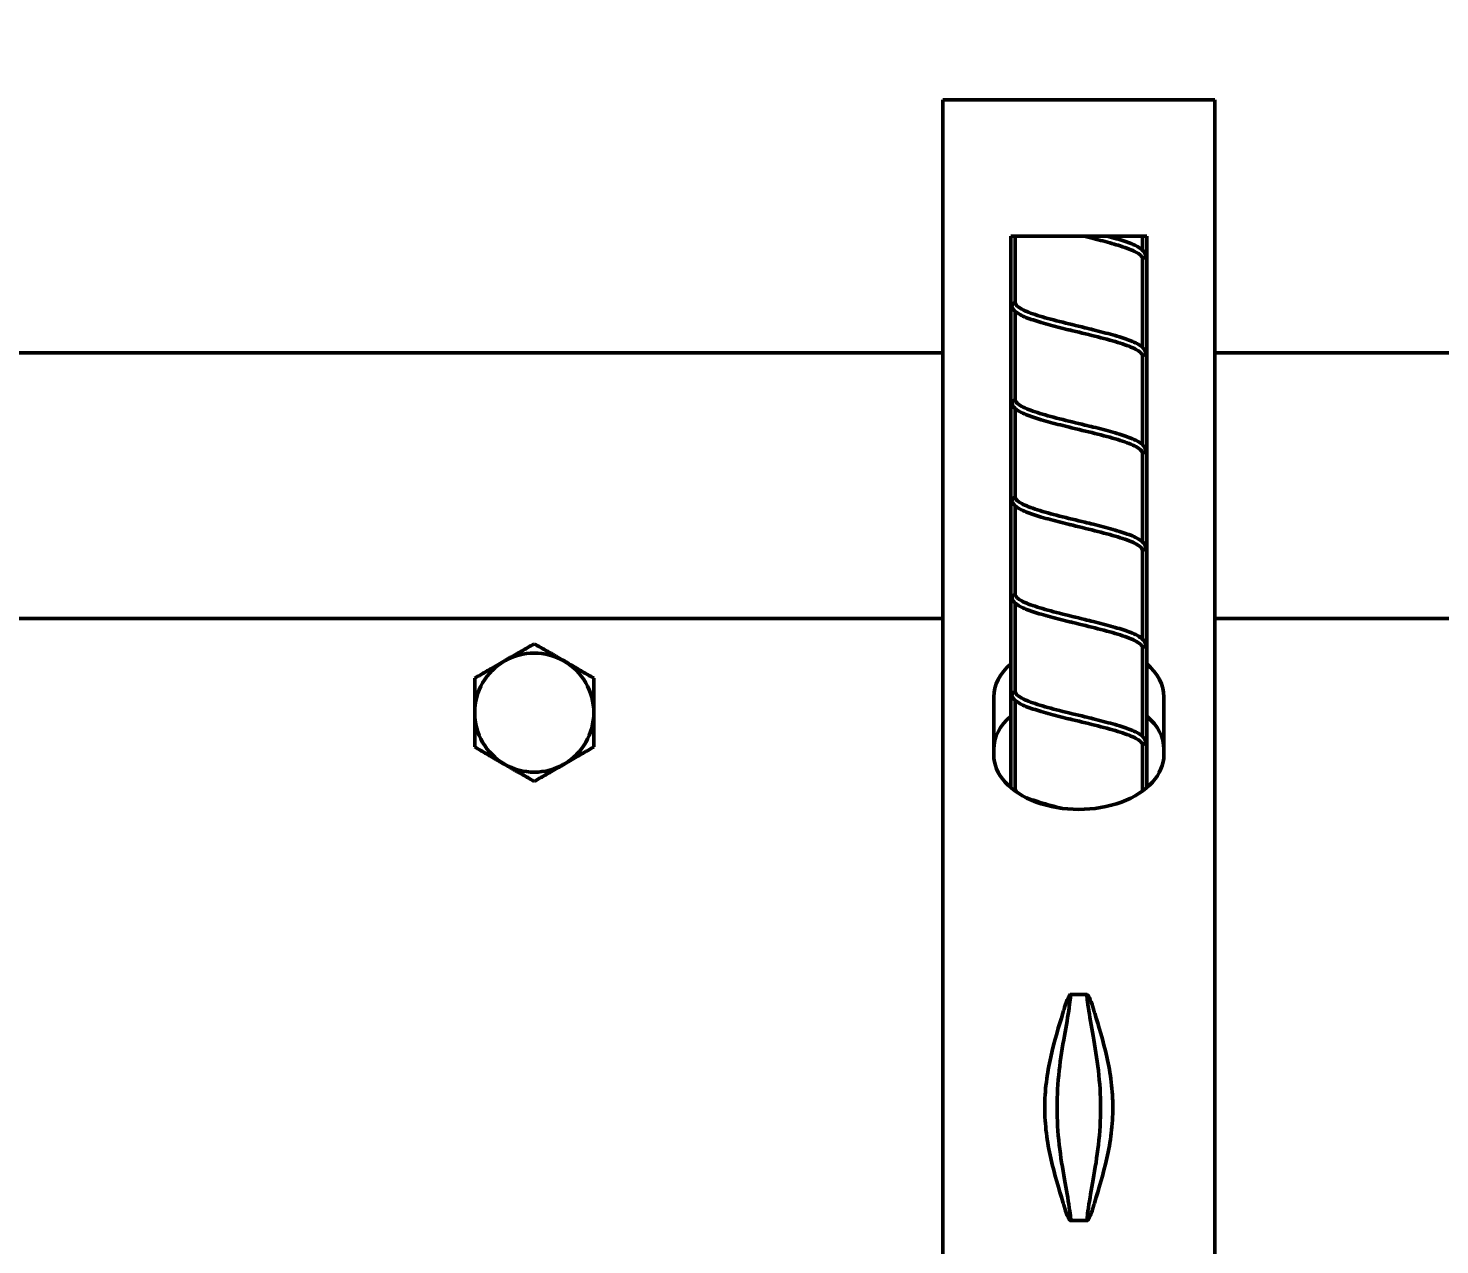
# Model space of a CAD drawing. Header units: inches. Extents: x 31 to 195, y 77 to 126.
# Drawn here: x 112.07 to 117.26, y 88.48 to 92.95 of the extents above; entities that cross this region are included whole.
import ezdxf

# ---------------------------------------------------------------- set-up
doc = ezdxf.new("R2010")
doc.units = ezdxf.units.IN
doc.header["$LTSCALE"] = 8
doc.header["$MEASUREMENT"] = 0
doc.layers.add('Visible (ANSI)', color=7, linetype='Continuous', lineweight=50)
doc.styles.get("Standard").update_dxf_attribs({"font": 'romans.shx'})
doc.dimstyles.get("Standard").update_dxf_attribs({"dimtxt": 1.5, "dimasz": 0.75, "dimexe": 0.5, "dimexo": 0.5, "dimgap": 0.5, "dimtad": 0, "dimtih": 1, "dimtoh": 1, "dimdec": 5, "dimzin": 0, "dimdsep": 46, "dimlunit": 5, "dimtxsty": 'Standard', "dimcen": 0, "dimclrd": 256, "dimclre": 256, "dimclrt": 256, "dimadec": 0, "dimazin": 0, "dimtfac": 0.75, "dimtdec": 5, "dimtofl": 0, "dimtmove": 0, "dimatfit": 3, "dimfxl": 0, "dimtolj": 1, "dimtzin": 0, "dimlwd": -1, "dimlwe": -1, "dimarcsym": 0})

# ---------------------------------------------------------------- blocks, each defined once
blk = doc.blocks.new('*D9')
for p, q in [((69.4331, 91.283), (69.4331, 102.0518)), ((191.9331, 93.938), (191.9331, 102.0518)), ((70.1831, 101.5518), (122.0726, 101.5518)), ((191.1831, 101.5518), (136.6976, 101.5518))]:
    blk.add_line(p, q)
for points in [[(70.1831, 101.6768), (70.1831, 101.4268), (69.4331, 101.5518)], [(191.1831, 101.6768), (191.1831, 101.4268), (191.9331, 101.5518)]]:
    blk.add_solid(points)
at = {"layer": 'Defpoints', "color": 0}
for p in [(191.9331, 101.5518), (191.9331, 93.438), (69.4331, 90.783)]:
    blk.add_point(p, dxfattribs=at)
at = {"insert": (129.3851, 101.5518), "char_height": 1.5, "attachment_point": 5}
blk.add_mtext('\\A1;122{\\H0.750000x;\\S1/2;} [3111]', dxfattribs=at)

msp = doc.modelspace()

# ---------------------------------------------------------------- linework, layer by layer
at = {"layer": 'Visible (ANSI)'}
for p, q in [((115.433108, 91.866955), (115.433108, 92.687955)), ((115.433108, 92.687955), (116.433108, 92.687955)), ((116.433108, 92.687955), (116.433108, 91.866955)), ((115.683733, 92.187955), (115.699213, 92.187955)), ((115.683733, 92.187955), (115.683733, 90.162138)), ((115.699213, 92.187955), (115.948878, 92.187955)), ((115.699213, 92.187955), (115.699213, 91.942249)), ((115.948878, 92.187955), (115.996271, 92.187955)), ((115.996271, 92.187955), (116.035968, 92.187955)), ((116.035968, 92.187955), (116.167003, 92.187955)), ((116.167003, 92.187955), (116.182483, 92.187955)), ((116.167003, 92.136504), (116.167003, 92.187955)), ((116.182483, 92.187955), (116.182483, 90.162138)), ((116.167003, 91.779419), (116.167003, 92.106135)), ((115.433108, 91.771199), (115.433108, 91.866955)), ((115.699213, 91.9116), (115.699213, 91.585106)), ((116.433108, 91.771199), (116.433108, 91.866955)), ((115.433108, 89.738618), (115.433108, 91.771199)), ((116.433108, 89.738618), (116.433108, 91.771199)), ((98.058108, 91.758955), (115.433108, 91.758955)), ((116.167003, 91.422276), (116.167003, 91.748992)), ((116.433108, 91.758955), (131.808108, 91.758955)), ((115.699213, 91.554457), (115.699213, 91.227963)), ((116.167003, 91.065133), (116.167003, 91.391849)), ((115.699213, 91.197314), (115.699213, 90.87082)), ((116.167003, 90.707991), (116.167003, 91.034706)), ((115.699213, 90.840171), (115.699213, 90.513677)), ((115.433108, 90.782955), (98.058108, 90.782955)), ((131.808108, 90.782955), (116.433108, 90.782955)), ((116.167003, 90.350848), (116.167003, 90.677564)), ((115.620608, 90.283195), (115.620608, 90.495315)), ((115.699213, 90.483028), (115.699213, 90.156534)), ((116.245608, 90.495315), (116.245608, 90.283195)), ((116.167003, 90.149982), (116.167003, 90.320421)), ((115.433108, 89.738618), (115.433108, 89.451351)), ((116.433108, 89.451351), (116.433108, 89.738618)), ((115.433108, 88.584217), (115.433108, 89.451351)), ((116.433108, 89.451351), (116.433108, 88.584217)), ((115.964372, 89.402207), (115.901513, 89.402182)), ((115.433108, 88.584217), (115.433108, 88.214914)), ((115.964702, 88.572207), (115.901843, 88.572182)), ((116.433108, 88.214914), (116.433108, 88.584217))]:
    msp.add_line(p, q, dxfattribs=at)
for start, end in [(120, 180), (60, 120), (0, 60), (180, 240), (300, 0), (240, 300)]:
    msp.add_arc((113.933108, 90.437955), 0.21875, start, end, dxfattribs=at)
for centre, major_axis, start_param, end_param in [((115.933108, 90.495315), (-0.3125, 0), 5.63635823, 6.28318531), ((115.933108, 90.495315), (0.3125, 0), 0, 0.64682707), ((115.933108, 90.303804), (-0.3125, 0), 5.63635823, 6.28318531), ((115.933108, 90.303804), (0.3125, 0), 0, 0.64682707), ((115.933108, 90.283195), (0.3125, 0), 3.14159265, 6.28318531)]:
    msp.add_ellipse(centre, major_axis=major_axis, ratio=0.64278761, start_param=start_param, end_param=end_param, dxfattribs=at)
for points, knots in [([(116.167003, 92.106135), (116.164993, 92.113752), (116.156704, 92.121294), (116.12855, 92.136529), (116.108971, 92.144071), (116.066041, 92.157745), (116.044558, 92.163764), (115.998289, 92.175879), (115.973797, 92.181897), (115.948878, 92.187955)], [0, 0, 0, 0, 0.246279009, 0.246279009, 0.492558018, 0.492558018, 0.68839115, 0.68839115, 0.884224282, 0.884224282, 0.884224282, 0.884224282]), ([(116.035968, 92.187955), (116.0599, 92.181533), (116.082239, 92.175024), (116.120177, 92.162143), (116.136281, 92.15563), (116.161281, 92.142097), (116.170283, 92.135406), (116.176147, 92.123961), (116.177038, 92.12156), (116.177577, 92.118797)], [0, 0, 0, 0, 0.206584828, 0.206584828, 0.411578552, 0.411578552, 0.623795508, 0.623795508, 0.673665679, 0.673665679, 0.673665679, 0.673665679]), ([(116.177868, 92.116002), (116.177875, 92.115596), (116.177865, 92.115189), (116.17776, 92.113581), (116.177534, 92.112409), (116.176723, 92.110392), (116.176198, 92.109574), (116.174776, 92.108156), (116.173902, 92.107615), (116.171731, 92.106721), (116.17037, 92.106422), (116.168262, 92.106197), (116.167636, 92.106156), (116.167003, 92.106135)], [0.1686954046, 0.1686954046, 0.1686954046, 0.1686954046, 0.1719430281, 0.1719430281, 0.1816510011, 0.1816510011, 0.1903114508, 0.1903114508, 0.1995096788, 0.1995096788, 0.2105702879, 0.2105702879, 0.215094254, 0.215094254, 0.215094254, 0.215094254]), ([(115.688625, 91.929231), (115.68853, 91.929715), (115.68846, 91.930207), (115.68836, 91.931268), (115.688338, 91.931839), (115.688347, 91.932407)], [0.38527842269, 0.38527842269, 0.38527842269, 0.38527842269, 0.38905853176, 0.38905853176, 0.39336742712, 0.39336742712, 0.39336742712, 0.39336742712]), ([(115.688347, 91.932407), (115.688354, 91.932871), (115.688383, 91.933334), (115.688542, 91.934778), (115.688754, 91.935737), (115.689095, 91.936631), (115.689486, 91.937656), (115.690029, 91.938546), (115.691502, 91.940076), (115.692401, 91.940658), (115.694617, 91.941611), (115.695983, 91.941929), (115.698046, 91.942174), (115.698626, 91.942221), (115.699213, 91.942249)], [0.3933674271, 0.3933674271, 0.3933674271, 0.3933674271, 0.3968863183, 0.3968863183, 0.40448876, 0.40448876, 0.40448876, 0.413214072, 0.413214072, 0.4222861104, 0.4222861104, 0.4329092095, 0.4329092095, 0.4369570776, 0.4369570776, 0.4369570776, 0.4369570776]), ([(115.894272, 91.844102), (115.868605, 91.850413), (115.843264, 91.856806), (115.797405, 91.869383), (115.776286, 91.875723), (115.740091, 91.888478), (115.724729, 91.895023), (115.701389, 91.908713), (115.693211, 91.915309), (115.689229, 91.926658), (115.688884, 91.927902), (115.688625, 91.929231)], [0, 0, 0, 0, 0.203430746, 0.203430746, 0.404937263, 0.404937263, 0.610847612, 0.610847612, 0.824043032, 0.824043032, 0.848613207, 0.848613207, 0.848613207, 0.848613207]), ([(115.699213, 91.942249), (115.701222, 91.934631), (115.709512, 91.92709), (115.737665, 91.911855), (115.757244, 91.904313), (115.805073, 91.889078), (115.832838, 91.881536), (115.892764, 91.866301), (115.924318, 91.85876), (115.965705, 91.848676), (115.97573, 91.846218), (115.985598, 91.843762)], [0, 0, 0, 0, 0.24627901, 0.24627901, 0.49255802, 0.49255802, 0.73883703, 0.73883703, 0.98511604, 0.98511604, 1.06484963, 1.06484963, 1.06484963, 1.06484963]), ([(116.167003, 91.748992), (116.164993, 91.75661), (116.156704, 91.764151), (116.12855, 91.779386), (116.108971, 91.786928), (116.061143, 91.802163), (116.033377, 91.809704), (115.973451, 91.824939), (115.941897, 91.832481), (115.905147, 91.841435), (115.89969, 91.842769), (115.894272, 91.844102)], [0, 0, 0, 0, 0.24627901, 0.24627901, 0.49255802, 0.49255802, 0.73883703, 0.73883703, 0.98511604, 0.98511604, 1.02832352, 1.02832352, 1.02832352, 1.02832352]), ([(115.985598, 91.843763), (116.011061, 91.837426), (116.035931, 91.831009), (116.08041, 91.818374), (116.100605, 91.812002), (116.134656, 91.799136), (116.14875, 91.792527), (116.168653, 91.778941), (116.175426, 91.772673), (116.177577, 91.761654)], [0, 0, 0, 0, 0.203969624, 0.203969624, 0.406026718, 0.406026718, 0.612891389, 0.612891389, 0.811777187, 0.811777187, 0.811777187, 0.811777187]), ([(116.177577, 91.761654), (116.177587, 91.761601), (116.177598, 91.761547), (116.177766, 91.760633), (116.177854, 91.759745), (116.177868, 91.75886)], [0.46052507914, 0.46052507914, 0.46052507914, 0.46052507914, 0.46095577741, 0.46095577741, 0.46790440995, 0.46790440995, 0.46790440995, 0.46790440995]), ([(116.177868, 91.75886), (116.177876, 91.758362), (116.17786, 91.757865), (116.177719, 91.75619), (116.177473, 91.755048), (116.176621, 91.753067), (116.176067, 91.752261), (116.174584, 91.750874), (116.173677, 91.750352), (116.171435, 91.749497), (116.170031, 91.749221), (116.168007, 91.749038), (116.167507, 91.749009), (116.167003, 91.748992)], [0.46790441, 0.46790441, 0.46790441, 0.46790441, 0.4718081582, 0.4718081582, 0.4812317107, 0.4812317107, 0.4898713876, 0.4898713876, 0.4991058623, 0.4991058623, 0.5102974269, 0.5102974269, 0.5138992072, 0.5138992072, 0.5138992072, 0.5138992072]), ([(115.688347, 91.575265), (115.688349, 91.575402), (115.688353, 91.57554), (115.688415, 91.576984), (115.688637, 91.578265), (115.689458, 91.58046), (115.689996, 91.581356), (115.691456, 91.582896), (115.692348, 91.583484), (115.694547, 91.584447), (115.695904, 91.584771), (115.697986, 91.585027), (115.698595, 91.585076), (115.699213, 91.585106)], [0.21131415, 0.21131415, 0.21131415, 0.21131415, 0.2123574004, 0.2123574004, 0.222267899, 0.222267899, 0.2310167329, 0.2310167329, 0.2400883716, 0.2400883716, 0.25069229, 0.25069229, 0.2549544298, 0.2549544298, 0.2549544298, 0.2549544298]), ([(115.894272, 91.486959), (115.868605, 91.493271), (115.843264, 91.499663), (115.797405, 91.51224), (115.776286, 91.518581), (115.740091, 91.531335), (115.724729, 91.537881), (115.701389, 91.55157), (115.693211, 91.558166), (115.689229, 91.569515), (115.688884, 91.570759), (115.688625, 91.572088)], [0, 0, 0, 0, 0.203430746, 0.203430746, 0.404937263, 0.404937263, 0.610847612, 0.610847612, 0.824043032, 0.824043032, 0.848613207, 0.848613207, 0.848613207, 0.848613207]), ([(115.699213, 91.585106), (115.701222, 91.577488), (115.709512, 91.569947), (115.737665, 91.554712), (115.757244, 91.54717), (115.805073, 91.531935), (115.832838, 91.524394), (115.892764, 91.509159), (115.924318, 91.501617), (115.965705, 91.491533), (115.97573, 91.489075), (115.985598, 91.48662)], [0, 0, 0, 0, 0.24627901, 0.24627901, 0.49255802, 0.49255802, 0.73883703, 0.73883703, 0.98511604, 0.98511604, 1.06484963, 1.06484963, 1.06484963, 1.06484963]), ([(116.167003, 91.391849), (116.164993, 91.399467), (116.156704, 91.407008), (116.12855, 91.422243), (116.108971, 91.429785), (116.061143, 91.44502), (116.033377, 91.452562), (115.973451, 91.467797), (115.941897, 91.475338), (115.905147, 91.484292), (115.89969, 91.485626), (115.894272, 91.486959)], [0, 0, 0, 0, 0.24627901, 0.24627901, 0.49255802, 0.49255802, 0.73883703, 0.73883703, 0.98511604, 0.98511604, 1.02832352, 1.02832352, 1.02832352, 1.02832352]), ([(115.985598, 91.48662), (116.011061, 91.480283), (116.035931, 91.473866), (116.08041, 91.461231), (116.100605, 91.454859), (116.134656, 91.441993), (116.14875, 91.435385), (116.168653, 91.421798), (116.175426, 91.41553), (116.177577, 91.404511)], [0, 0, 0, 0, 0.203969624, 0.203969624, 0.406026718, 0.406026718, 0.612891389, 0.612891389, 0.811777187, 0.811777187, 0.811777187, 0.811777187]), ([(116.177868, 91.401717), (116.177889, 91.400409), (116.17775, 91.399101), (116.177098, 91.396883), (116.17666, 91.395984), (116.175428, 91.39442), (116.174666, 91.393808), (116.172744, 91.392772), (116.171535, 91.392397), (116.169172, 91.391982), (116.168104, 91.391886), (116.167003, 91.391849)], [0.4021176952, 0.4021176952, 0.4021176952, 0.4021176952, 0.4120822148, 0.4120822148, 0.4204192736, 0.4204192736, 0.4288881644, 0.4288881644, 0.438800787, 0.438800787, 0.4462121572, 0.4462121572, 0.4462121572, 0.4462121572]), ([(115.688347, 91.218122), (115.688349, 91.218253), (115.688353, 91.218384), (115.688413, 91.219823), (115.688633, 91.221106), (115.689452, 91.223305), (115.689988, 91.224202), (115.691445, 91.225745), (115.692335, 91.226334), (115.69453, 91.227299), (115.695885, 91.227624), (115.697971, 91.227883), (115.698588, 91.227933), (115.699213, 91.227963)], [0.2009056884, 0.2009056884, 0.2009056884, 0.2009056884, 0.2018765812, 0.2018765812, 0.2115669825, 0.2115669825, 0.2201198577, 0.2201198577, 0.2289872037, 0.2289872037, 0.2393534462, 0.2393534462, 0.243575466, 0.243575466, 0.243575466, 0.243575466]), ([(115.894272, 91.129816), (115.868605, 91.136128), (115.843264, 91.142521), (115.797405, 91.155097), (115.776286, 91.161438), (115.740091, 91.174192), (115.724729, 91.180738), (115.701389, 91.194428), (115.693211, 91.201023), (115.689229, 91.212372), (115.688884, 91.213616), (115.688625, 91.214945)], [0, 0, 0, 0, 0.203430746, 0.203430746, 0.404937263, 0.404937263, 0.610847612, 0.610847612, 0.824043032, 0.824043032, 0.848613207, 0.848613207, 0.848613207, 0.848613207]), ([(115.699213, 91.227963), (115.701222, 91.220346), (115.709512, 91.212804), (115.737665, 91.197569), (115.757244, 91.190027), (115.805073, 91.174792), (115.832838, 91.167251), (115.892764, 91.152016), (115.924318, 91.144474), (115.965705, 91.13439), (115.97573, 91.131932), (115.985598, 91.129477)], [0, 0, 0, 0, 0.24627901, 0.24627901, 0.49255802, 0.49255802, 0.73883703, 0.73883703, 0.98511604, 0.98511604, 1.06484963, 1.06484963, 1.06484963, 1.06484963]), ([(116.167003, 91.034706), (116.164993, 91.042324), (116.156704, 91.049865), (116.12855, 91.0651), (116.108971, 91.072642), (116.061143, 91.087877), (116.033377, 91.095419), (115.973451, 91.110654), (115.941897, 91.118195), (115.905147, 91.127149), (115.89969, 91.128483), (115.894272, 91.129816)], [0, 0, 0, 0, 0.24627901, 0.24627901, 0.49255802, 0.49255802, 0.73883703, 0.73883703, 0.98511604, 0.98511604, 1.02832352, 1.02832352, 1.02832352, 1.02832352]), ([(115.985598, 91.129477), (116.011061, 91.123141), (116.035931, 91.116723), (116.08041, 91.104088), (116.100605, 91.097716), (116.134656, 91.08485), (116.14875, 91.078242), (116.168653, 91.064655), (116.175426, 91.058388), (116.177577, 91.047368)], [0, 0, 0, 0, 0.203969624, 0.203969624, 0.406026718, 0.406026718, 0.612891389, 0.612891389, 0.811777187, 0.811777187, 0.811777187, 0.811777187]), ([(116.177868, 91.044574), (116.177875, 91.044167), (116.177865, 91.043761), (116.17776, 91.042152), (116.177534, 91.04098), (116.176723, 91.038963), (116.176198, 91.038145), (116.174776, 91.036727), (116.173902, 91.036186), (116.171731, 91.035292), (116.17037, 91.034993), (116.168262, 91.034768), (116.167636, 91.034727), (116.167003, 91.034706)], [0.1686954076, 0.1686954076, 0.1686954076, 0.1686954076, 0.1719430384, 0.1719430384, 0.1816510101, 0.1816510101, 0.1903114601, 0.1903114601, 0.1995096894, 0.1995096894, 0.2105703006, 0.2105703006, 0.2150942591, 0.2150942591, 0.2150942591, 0.2150942591]), ([(115.688625, 90.857803), (115.688623, 90.857815), (115.68862, 90.857828), (115.68842, 90.858867), (115.68833, 90.859927), (115.688347, 90.860979)], [0.38500383075, 0.38500383075, 0.38500383075, 0.38500383075, 0.38510172901, 0.38510172901, 0.39310559113, 0.39310559113, 0.39310559113, 0.39310559113]), ([(115.688347, 90.860979), (115.688348, 90.861074), (115.688351, 90.861168), (115.688392, 90.862367), (115.688549, 90.863461), (115.688853, 90.864488), (115.689173, 90.865566), (115.689646, 90.86653), (115.690968, 90.86819), (115.691781, 90.868836), (115.69381, 90.869909), (115.695063, 90.870291), (115.697339, 90.870683), (115.698264, 90.870775), (115.699213, 90.87082)], [0.3931055911, 0.3931055911, 0.3931055911, 0.3931055911, 0.39382745, 0.39382745, 0.4022393216, 0.4022393216, 0.4022393216, 0.4110709678, 0.4110709678, 0.4199548112, 0.4199548112, 0.4300993339, 0.4300993339, 0.4365690112, 0.4365690112, 0.4365690112, 0.4365690112]), ([(115.894272, 90.772673), (115.868605, 90.778985), (115.843264, 90.785378), (115.797405, 90.797954), (115.776286, 90.804295), (115.740091, 90.817049), (115.724729, 90.823595), (115.701389, 90.837285), (115.693211, 90.84388), (115.689229, 90.855229), (115.688884, 90.856473), (115.688625, 90.857803)], [0, 0, 0, 0, 0.203430746, 0.203430746, 0.404937263, 0.404937263, 0.610847612, 0.610847612, 0.824043032, 0.824043032, 0.848613207, 0.848613207, 0.848613207, 0.848613207]), ([(115.699213, 90.87082), (115.701222, 90.863203), (115.709512, 90.855661), (115.737665, 90.840426), (115.757244, 90.832884), (115.805073, 90.817649), (115.832838, 90.810108), (115.892764, 90.794873), (115.924318, 90.787331), (115.965705, 90.777248), (115.97573, 90.774789), (115.985598, 90.772334)], [0, 0, 0, 0, 0.24627901, 0.24627901, 0.49255802, 0.49255802, 0.73883703, 0.73883703, 0.98511604, 0.98511604, 1.06484963, 1.06484963, 1.06484963, 1.06484963]), ([(116.167003, 90.677564), (116.164993, 90.685181), (116.156704, 90.692723), (116.12855, 90.707958), (116.108971, 90.715499), (116.061143, 90.730734), (116.033377, 90.738276), (115.973451, 90.753511), (115.941897, 90.761052), (115.905147, 90.770006), (115.89969, 90.77134), (115.894272, 90.772673)], [0, 0, 0, 0, 0.24627901, 0.24627901, 0.49255802, 0.49255802, 0.73883703, 0.73883703, 0.98511604, 0.98511604, 1.02832352, 1.02832352, 1.02832352, 1.02832352]), ([(115.985598, 90.772334), (116.011061, 90.765998), (116.035931, 90.75958), (116.08041, 90.746946), (116.100605, 90.740573), (116.134656, 90.727707), (116.14875, 90.721099), (116.168653, 90.707513), (116.175426, 90.701245), (116.177577, 90.690225)], [0, 0, 0, 0, 0.203969624, 0.203969624, 0.406026718, 0.406026718, 0.612891389, 0.612891389, 0.811777187, 0.811777187, 0.811777187, 0.811777187]), ([(116.177868, 90.687431), (116.177882, 90.686565), (116.177824, 90.685699), (116.177495, 90.68376), (116.177166, 90.682733), (116.176157, 90.680948), (116.17552, 90.680233), (116.17388, 90.679014), (116.172858, 90.678547), (116.17031, 90.677823), (116.168763, 90.677628), (116.167076, 90.677566), (116.16704, 90.677565), (116.167003, 90.677564)], [0.1917944745, 0.1917944745, 0.1917944745, 0.1917944745, 0.1985404851, 0.1985404851, 0.2074376132, 0.2074376132, 0.2159419531, 0.2159419531, 0.2253186601, 0.2253186601, 0.2363971454, 0.2363971454, 0.2366448624, 0.2366448624, 0.2366448624, 0.2366448624]), ([(116.177577, 90.690225), (116.177662, 90.689792), (116.177728, 90.689354), (116.177829, 90.688422), (116.177861, 90.687927), (116.177868, 90.687431)], [0.18445781328, 0.18445781328, 0.18445781328, 0.18445781328, 0.1879342681, 0.1879342681, 0.19179447447, 0.19179447447, 0.19179447447, 0.19179447447]), ([(115.688347, 90.503836), (115.688349, 90.503967), (115.688353, 90.504098), (115.688413, 90.505537), (115.688633, 90.506821), (115.689452, 90.509019), (115.689988, 90.509916), (115.691445, 90.511459), (115.692335, 90.512048), (115.69453, 90.513013), (115.695885, 90.513338), (115.697971, 90.513597), (115.698588, 90.513647), (115.699213, 90.513677)], [0.2009057466, 0.2009057466, 0.2009057466, 0.2009057466, 0.2018765993, 0.2018765993, 0.2115670083, 0.2115670083, 0.2201198848, 0.2201198848, 0.228987227, 0.228987227, 0.2393534612, 0.2393534612, 0.2435755227, 0.2435755227, 0.2435755227, 0.2435755227]), ([(115.894272, 90.41553), (115.868605, 90.421842), (115.843264, 90.428235), (115.797405, 90.440812), (115.776286, 90.447152), (115.740091, 90.459906), (115.724729, 90.466452), (115.701389, 90.480142), (115.693211, 90.486737), (115.689229, 90.498086), (115.688884, 90.49933), (115.688625, 90.50066)], [0, 0, 0, 0, 0.203430746, 0.203430746, 0.404937263, 0.404937263, 0.610847612, 0.610847612, 0.824043032, 0.824043032, 0.848613207, 0.848613207, 0.848613207, 0.848613207]), ([(115.699213, 90.513677), (115.701222, 90.50606), (115.709512, 90.498518), (115.737665, 90.483283), (115.757244, 90.475742), (115.805073, 90.460507), (115.832838, 90.452965), (115.892764, 90.43773), (115.924318, 90.430188), (115.965705, 90.420105), (115.97573, 90.417646), (115.985598, 90.415191)], [0, 0, 0, 0, 0.24627901, 0.24627901, 0.49255802, 0.49255802, 0.73883703, 0.73883703, 0.98511604, 0.98511604, 1.06484963, 1.06484963, 1.06484963, 1.06484963]), ([(116.167003, 90.320421), (116.164993, 90.328038), (116.156704, 90.33558), (116.12855, 90.350815), (116.108971, 90.358356), (116.061143, 90.373591), (116.033377, 90.381133), (115.973451, 90.396368), (115.941897, 90.40391), (115.905147, 90.412863), (115.89969, 90.414198), (115.894272, 90.41553)], [0, 0, 0, 0, 0.24627901, 0.24627901, 0.49255802, 0.49255802, 0.73883703, 0.73883703, 0.98511604, 0.98511604, 1.02832352, 1.02832352, 1.02832352, 1.02832352]), ([(115.985598, 90.415191), (116.011061, 90.408855), (116.035931, 90.402437), (116.08041, 90.389803), (116.100605, 90.383431), (116.134656, 90.370564), (116.14875, 90.363956), (116.168653, 90.35037), (116.175426, 90.344102), (116.177577, 90.333082)], [0, 0, 0, 0, 0.203969624, 0.203969624, 0.406026718, 0.406026718, 0.612891389, 0.612891389, 0.811777187, 0.811777187, 0.811777187, 0.811777187]), ([(116.177868, 90.330288), (116.177887, 90.329085), (116.17777, 90.327881), (116.177205, 90.325724), (116.176794, 90.324795), (116.175619, 90.323181), (116.17489, 90.322545), (116.173042, 90.321465), (116.171881, 90.321066), (116.169453, 90.32058), (116.168251, 90.320462), (116.167003, 90.320421)], [0.4171816479, 0.4171816479, 0.4171816479, 0.4171816479, 0.4264398786, 0.4264398786, 0.4349175177, 0.4349175177, 0.4433962471, 0.4433962471, 0.4531938127, 0.4531938127, 0.4616115972, 0.4616115972, 0.4616115972, 0.4616115972]), ([(116.177578, 90.333082), (116.17773, 90.332301), (116.177823, 90.331502), (116.177862, 90.330564), (116.177866, 90.330426), (116.177868, 90.330288)], [0.40995166293, 0.40995166293, 0.40995166293, 0.40995166293, 0.41612143448, 0.41612143448, 0.41718164787, 0.41718164787, 0.41718164787, 0.41718164787]), ([(115.692567, 90.154964), (115.692784, 90.155085), (115.693007, 90.155196), (115.694401, 90.155829), (115.695738, 90.156165), (115.69786, 90.156445), (115.698531, 90.156502), (115.699213, 90.156534)], [0.2424398041, 0.2424398041, 0.2424398041, 0.2424398041, 0.244597588, 0.244597588, 0.2555295461, 0.2555295461, 0.2604016475, 0.2604016475, 0.2604016475, 0.2604016475]), ([(115.730937, 90.130023), (115.74419, 90.12367), (115.761158, 90.117352), (115.805073, 90.103364), (115.832838, 90.095822), (115.864972, 90.087653), (115.86715, 90.087102), (115.869336, 90.086551)], [0.286586406, 0.286586406, 0.286586406, 0.286586406, 0.492558018, 0.492558018, 0.738837027, 0.738837027, 0.756675373, 0.756675373, 0.756675373, 0.756675373]), ([(115.880358, 89.35406), (115.880597, 89.354879), (115.880837, 89.355686), (115.885208, 89.370236), (115.889767, 89.3822), (115.897207, 89.398177), (115.900034, 89.402181), (115.901513, 89.402182)], [1.497528794, 1.497528794, 1.497528794, 1.497528794, 1.506293997, 1.506293997, 1.65781056, 1.65781056, 1.809327124, 1.809327124, 1.809327124, 1.809327124]), ([(115.901513, 89.402182), (115.902971, 89.402182), (115.903298, 89.398278), (115.901724, 89.382407), (115.899885, 89.370444), (115.897831, 89.355818), (115.89771, 89.354949), (115.897587, 89.354066)], [1.809327124, 1.809327124, 1.809327124, 1.809327124, 1.958690232, 1.958690232, 2.10805334, 2.10805334, 2.117335061, 2.117335061, 2.117335061, 2.117335061]), ([(115.968336, 89.354095), (115.968213, 89.354977), (115.968091, 89.355846), (115.966026, 89.37047), (115.964177, 89.382432), (115.962591, 89.398302), (115.962914, 89.402206), (115.964372, 89.402207)], [0.290928147, 0.290928147, 0.290928147, 0.290928147, 0.300209869, 0.300209869, 0.449572977, 0.449572977, 0.598936084, 0.598936084, 0.598936084, 0.598936084]), ([(115.964372, 89.402207), (115.965857, 89.402207), (115.968702, 89.398175), (115.976193, 89.382093), (115.980783, 89.370052), (115.985148, 89.355516), (115.985357, 89.354813), (115.985566, 89.354101)], [0.598936084, 0.598936084, 0.598936084, 0.598936084, 0.75103081, 0.75103081, 0.903125536, 0.903125536, 0.9107477, 0.9107477, 0.9107477, 0.9107477]), ([(115.808108, 88.987144), (115.808095, 89.017854), (115.810043, 89.049426), (115.817652, 89.112098), (115.823291, 89.143202), (115.843337, 89.232999), (115.860687, 89.288217), (115.87632, 89.340381), (115.878361, 89.347238), (115.880358, 89.35406)], [1.09730069, 1.09730069, 1.09730069, 1.09730069, 1.33130605, 1.33130605, 1.56531141, 1.56531141, 2.03332213, 2.03332213, 2.10345787, 2.10345787, 2.10345787, 2.10345787]), ([(115.897587, 89.354066), (115.893273, 89.323001), (115.886839, 89.288225), (115.873272, 89.210872), (115.866157, 89.167833), (115.856028, 89.078785), (115.853089, 89.032763), (115.853108, 88.987162)], [-1.02033115, -1.02033115, -1.02033115, -1.02033115, -0.69495997, -0.69495997, -0.34747998, -0.34747998, 0, 0, 0, 0]), ([(116.013108, 88.987226), (116.013089, 89.032827), (116.010114, 89.078846), (115.999914, 89.167886), (115.992766, 89.210919), (115.979137, 89.288261), (115.972675, 89.323033), (115.968336, 89.354095)], [6.66177475, 6.66177475, 6.66177475, 6.66177475, 7.00925474, 7.00925474, 7.35673472, 7.35673472, 7.6821059, 7.6821059, 7.6821059, 7.6821059]), ([(115.985566, 89.354101), (115.987568, 89.347281), (115.989615, 89.340426), (116.005289, 89.288275), (116.022683, 89.23307), (116.0428, 89.143289), (116.048464, 89.11219), (116.056123, 89.049524), (116.058095, 89.017953), (116.058108, 88.987244)], [7.00204599, 7.00204599, 7.00204599, 7.00204599, 7.07218173, 7.07218173, 7.54019245, 7.54019245, 7.77419781, 7.77419781, 8.00820317, 8.00820317, 8.00820317, 8.00820317]), ([(115.880649, 88.620287), (115.878647, 88.627107), (115.8766, 88.633963), (115.860926, 88.686114), (115.843532, 88.741318), (115.823415, 88.831099), (115.817751, 88.862198), (115.810092, 88.924864), (115.80812, 88.956435), (115.808108, 88.987144)], [7.00204599, 7.00204599, 7.00204599, 7.00204599, 7.07218173, 7.07218173, 7.54019245, 7.54019245, 7.77419781, 7.77419781, 8.00820317, 8.00820317, 8.00820317, 8.00820317]), ([(115.853108, 88.987162), (115.853126, 88.941561), (115.856101, 88.895542), (115.866301, 88.806502), (115.87345, 88.763469), (115.887079, 88.686127), (115.89354, 88.651355), (115.897879, 88.620294)], [0, 0, 0, 0, 0.34747998, 0.34747998, 0.69495997, 0.69495997, 1.02033115, 1.02033115, 1.02033115, 1.02033115]), ([(115.968628, 88.620322), (115.972942, 88.651387), (115.979376, 88.686164), (115.992943, 88.763517), (116.000058, 88.806555), (116.010187, 88.895604), (116.013126, 88.941625), (116.013108, 88.987226)], [5.6414436, 5.6414436, 5.6414436, 5.6414436, 5.96681478, 5.96681478, 6.31429477, 6.31429477, 6.66177475, 6.66177475, 6.66177475, 6.66177475]), ([(116.058108, 88.987244), (116.05812, 88.956534), (116.056172, 88.924962), (116.048563, 88.86229), (116.042924, 88.831186), (116.022878, 88.74139), (116.005529, 88.686171), (115.989896, 88.634008), (115.987854, 88.62715), (115.985858, 88.620329)], [1.09730069, 1.09730069, 1.09730069, 1.09730069, 1.33130605, 1.33130605, 1.56531141, 1.56531141, 2.03332213, 2.03332213, 2.10345787, 2.10345787, 2.10345787, 2.10345787]), ([(115.901843, 88.572182), (115.900358, 88.572181), (115.897513, 88.576213), (115.890022, 88.592295), (115.885432, 88.604336), (115.881067, 88.618872), (115.880858, 88.619575), (115.880649, 88.620287)], [0.598936084, 0.598936084, 0.598936084, 0.598936084, 0.75103081, 0.75103081, 0.903125536, 0.903125536, 0.9107477, 0.9107477, 0.9107477, 0.9107477]), ([(115.897879, 88.620294), (115.898002, 88.619411), (115.898124, 88.618542), (115.900189, 88.603918), (115.902038, 88.591956), (115.903624, 88.576087), (115.903301, 88.572182), (115.901843, 88.572182)], [0.290928147, 0.290928147, 0.290928147, 0.290928147, 0.300209869, 0.300209869, 0.449572977, 0.449572977, 0.598936084, 0.598936084, 0.598936084, 0.598936084]), ([(115.964702, 88.572207), (115.963244, 88.572206), (115.962918, 88.57611), (115.964491, 88.591981), (115.96633, 88.603944), (115.968384, 88.61857), (115.968505, 88.619439), (115.968628, 88.620322)], [1.809325195, 1.809325195, 1.809325195, 1.809325195, 1.958688303, 1.958688303, 2.108051411, 2.108051411, 2.117333132, 2.117333132, 2.117333132, 2.117333132]), ([(115.985858, 88.620329), (115.985649, 88.619617), (115.985441, 88.618914), (115.981088, 88.604374), (115.976507, 88.59233), (115.969029, 88.576241), (115.966187, 88.572207), (115.964702, 88.572207)], [1.49751358, 1.49751358, 1.49751358, 1.49751358, 1.505135743, 1.505135743, 1.657230469, 1.657230469, 1.809325195, 1.809325195, 1.809325195, 1.809325195])]:
    msp.add_open_spline(points, degree=3, knots=knots, dxfattribs=at)
for points in [[(116.177577, 92.118797), (116.177755, 92.117885), (116.177854, 92.116943), (116.177868, 92.116002)], [(115.688625, 91.572088), (115.688422, 91.573126), (115.68833, 91.574199), (115.688347, 91.575265)], [(116.177577, 91.404511), (116.177755, 91.4036), (116.177854, 91.402658), (116.177868, 91.401717)], [(115.688625, 91.214945), (115.688422, 91.215984), (115.68833, 91.217057), (115.688347, 91.218122)], [(116.177577, 91.047368), (116.177755, 91.046457), (116.177854, 91.045514), (116.177868, 91.044574)], [(115.688625, 90.50066), (115.688422, 90.501698), (115.68833, 90.502771), (115.688347, 90.503836)], [(115.699213, 90.156534), (115.70042, 90.151958), (115.703893, 90.14741), (115.709526, 90.142856)]]:
    msp.add_open_spline(points, degree=3, dxfattribs=at)
for points in [[(113.823733, 90.627398), (113.874494, 90.656705), (113.933108, 90.690545)], [(113.933108, 90.690545), (113.991721, 90.656705), (114.042483, 90.627398)], [(113.714358, 90.56425), (113.772971, 90.598091), (113.823733, 90.627398)], [(114.042483, 90.627398), (114.093244, 90.598091), (114.151858, 90.56425)], [(113.714358, 90.437955), (113.714358, 90.496568), (113.714358, 90.56425)], [(114.151858, 90.56425), (114.151858, 90.496568), (114.151858, 90.437955)], [(113.714358, 90.311659), (113.714358, 90.379341), (113.714358, 90.437955)], [(114.151858, 90.437955), (114.151858, 90.379341), (114.151858, 90.311659)], [(113.823733, 90.248512), (113.772971, 90.277818), (113.714358, 90.311659)], [(114.151858, 90.311659), (114.093244, 90.277818), (114.042483, 90.248512)], [(113.933108, 90.185364), (113.874494, 90.219205), (113.823733, 90.248512)], [(114.042483, 90.248512), (113.991721, 90.219205), (113.933108, 90.185364)]]:
    msp.add_rational_spline(points, [1, 1.0379548493, 1], degree=2, dxfattribs=at)

# ---------------------------------------------------------------- dimensions: what is measured, and where the dimension line sits
dim = msp.add_linear_dim(base=(191.933108, 101.551773), p1=(69.433118, 90.782955), p2=(191.933108, 93.437955), dimstyle='Standard')
dim.commit()
dim.dimension.update_dxf_attribs({"geometry": '*D9', "text_midpoint": (129.385087, 101.551773), "dimtype": 160})

doc.saveas('drawing.dxf')
